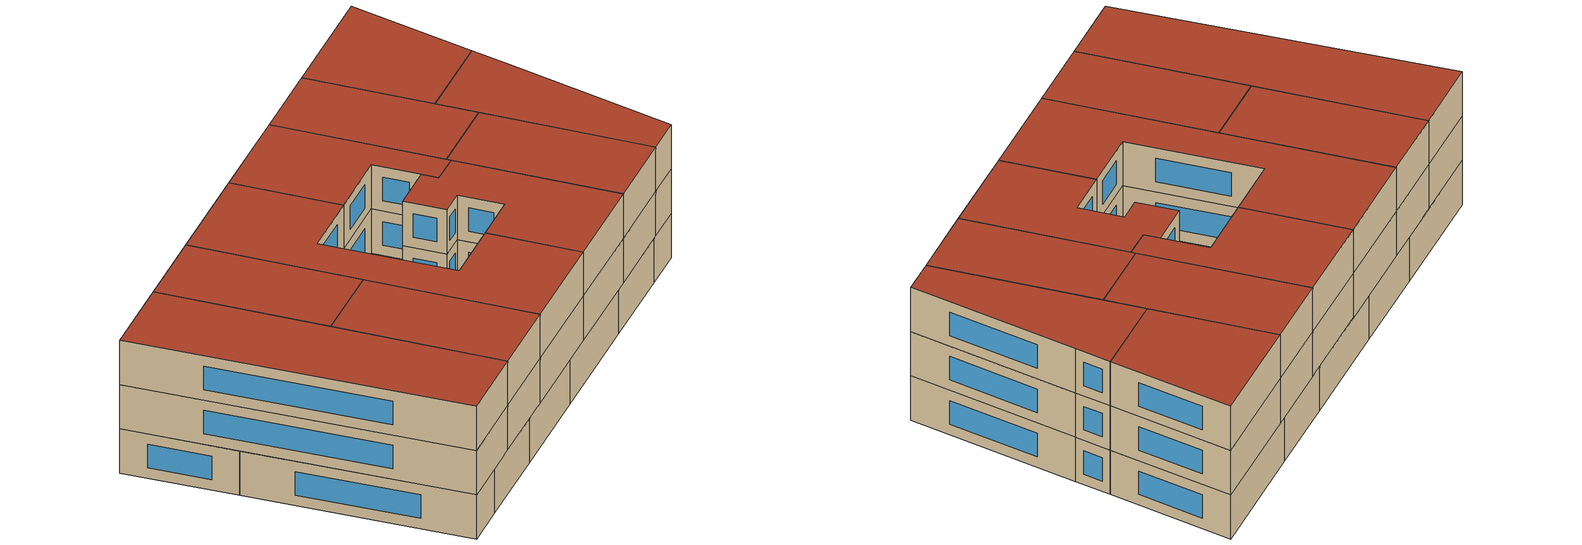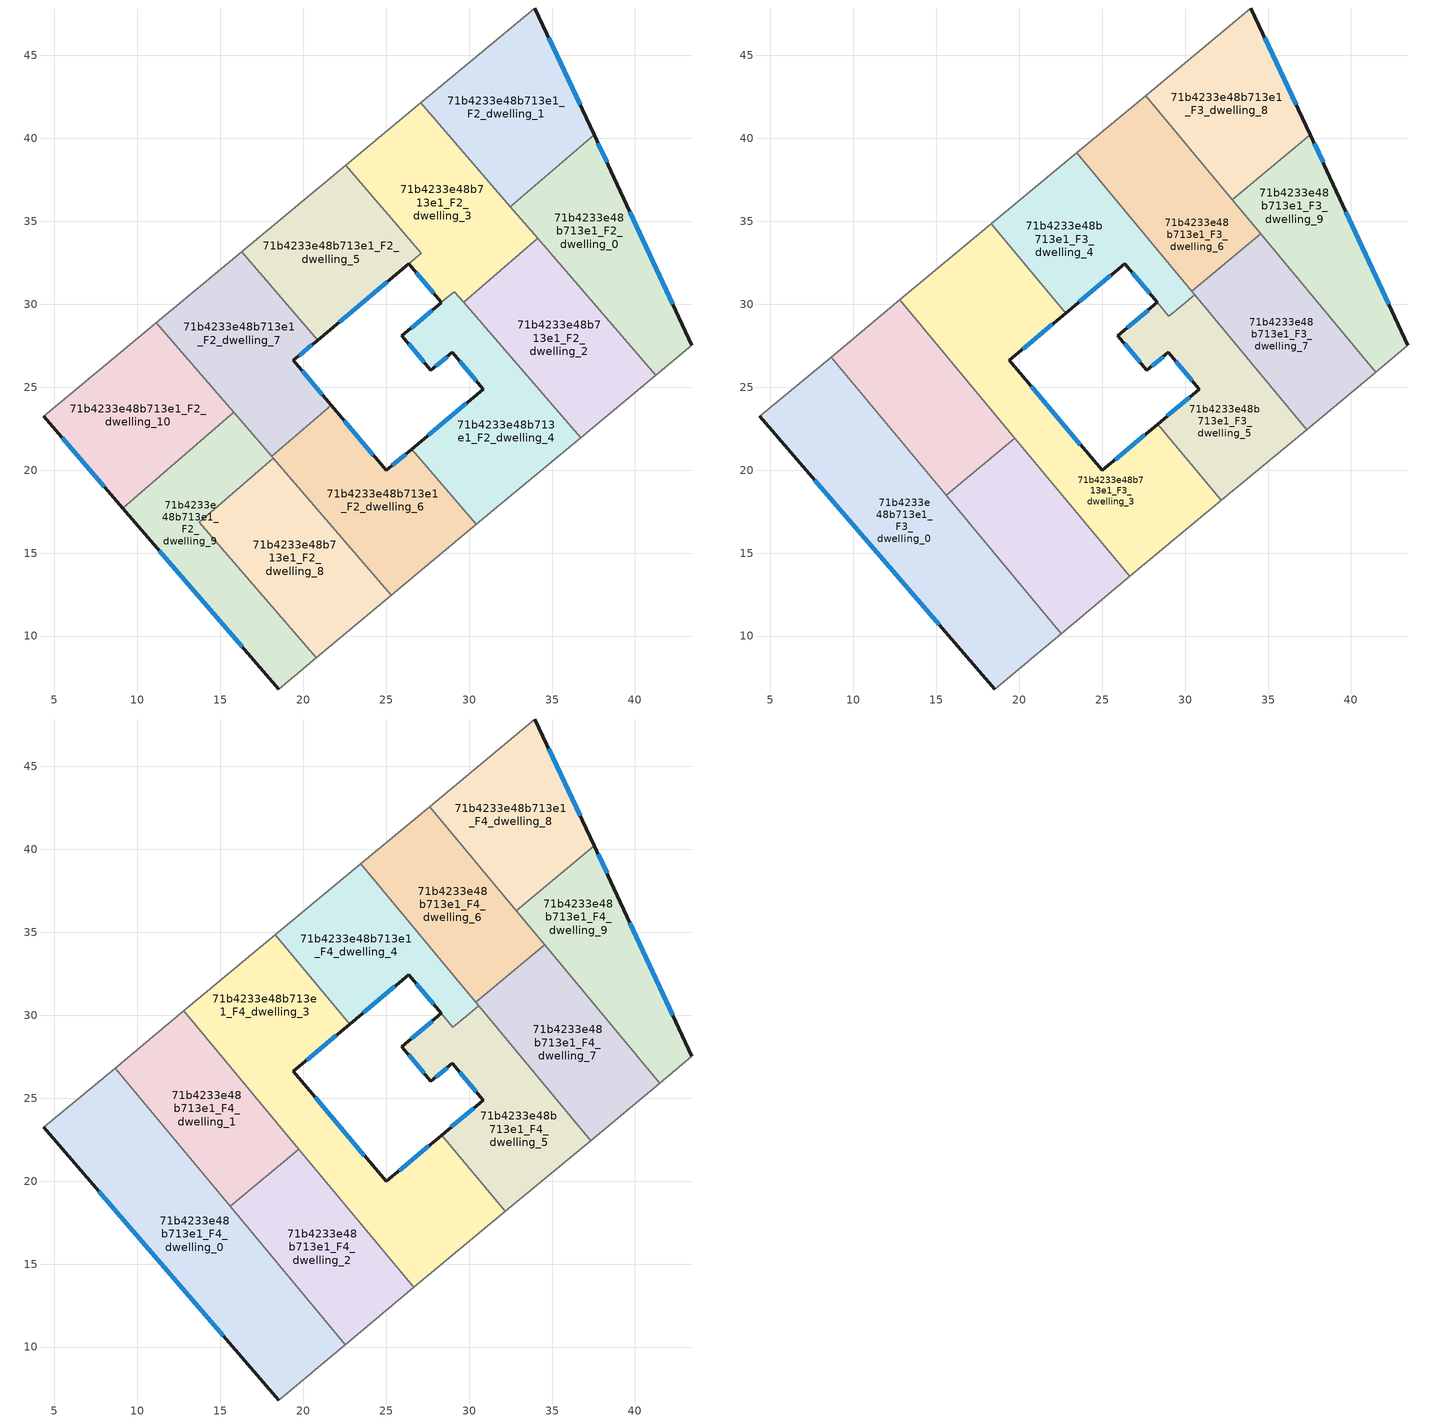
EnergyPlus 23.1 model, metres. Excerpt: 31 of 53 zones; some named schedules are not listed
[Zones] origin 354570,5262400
71b4233e48b713e1_F2_dwelling_0
 floor to 71b4233e48b713e1_F1_dwelling_0 (EU_floor_Construction): 38.55,38.04 43.43,27.53 41.25,25.71 32.49,35.88 37.53,40.23 z6
 wall outside (EU_wall_Construction): 43.43,27.53 38.55,38.04 37.53,40.23 z6:9
 wall adiabatic (EU_wall_Construction): 41.25,25.71 43.43,27.53 z6:9
 wall to 71b4233e48b713e1_F2_dwelling_1 (EU_wall_Construction): 37.53,40.23 32.49,35.88 z6:9
 wall to 71b4233e48b713e1_F2_dwelling_2 (EU_wall_Construction): 34.14,33.97 41.25,25.71 z6:9
 wall to 71b4233e48b713e1_F2_dwelling_3 (EU_wall_Construction): 32.49,35.88 34.14,33.97 z6:9
 window (EU_Window_Construction): 38.31,38.55 37.77,39.71 / 42.29,30 39.7,35.57 z6.7:8.3
71b4233e48b713e1_F2_dwelling_1
 floor to 71b4233e48b713e1_F1_dwelling_1 (EU_floor_Construction): 33.96,47.86 37.53,40.23 32.49,35.88 27.09,42.15 z6
 wall outside (EU_wall_Construction): 37.53,40.23 33.96,47.86 z6:9
 wall adiabatic (EU_wall_Construction): 33.96,47.86 27.09,42.15 z6:9
 wall to 71b4233e48b713e1_F2_dwelling_3 (EU_wall_Construction): 27.09,42.15 32.49,35.88 z6:9
 window (EU_Window_Construction): 36.69,42.02 34.8,46.07 z6.7:8.3
71b4233e48b713e1_F2_dwelling_10
 floor to 71b4233e48b713e1_F1_dwelling_10 (EU_floor_Construction): 11.15,28.9 15.82,23.48 9.12,17.71 4.35,23.24 z6
 wall outside (EU_wall_Construction): 4.35,23.24 9.12,17.71 z6:9
 wall to 71b4233e48b713e1_F2_dwelling_9 (EU_wall_Construction): 9.12,17.71 15.82,23.48 z6:9
 wall adiabatic (EU_wall_Construction): 11.15,28.9 4.35,23.24 z6:9
 wall to 71b4233e48b713e1_F2_dwelling_7 (EU_wall_Construction): 15.82,23.48 11.15,28.9 z6:9
 window (EU_Window_Construction): 5.47,21.94 8,19.01 z6.7:8.3
71b4233e48b713e1_F2_dwelling_2
 floor to 71b4233e48b713e1_F1_dwelling_2 (EU_floor_Construction): 34.14,33.97 41.25,25.71 36.72,21.95 29.67,30.12 z6
 wall adiabatic (EU_wall_Construction): 36.72,21.95 41.25,25.71 z6:9
 wall to 71b4233e48b713e1_F2_dwelling_4 (EU_wall_Construction): 29.67,30.12 36.72,21.95 z6:9
 wall to 71b4233e48b713e1_F2_dwelling_3 (EU_wall_Construction): 34.14,33.97 29.67,30.12 z6:9
71b4233e48b713e1_F2_dwelling_3
 floor to 71b4233e48b713e1_F1_dwelling_3 (EU_floor_Construction): 27.09,42.15 34.14,33.97 29.67,30.12 29.11,30.77 28.33,30.11 26.36,32.45 27.12,33.09 22.56,38.38 z6
 wall outside (EU_wall_Construction): 26.36,32.45 28.33,30.11 z6:9
 wall to 71b4233e48b713e1_F2_dwelling_5 (EU_wall_Construction): 22.56,38.38 27.12,33.09 26.36,32.45 z6:9
 wall adiabatic (EU_wall_Construction): 27.09,42.15 22.56,38.38 z6:9
 wall to 71b4233e48b713e1_F2_dwelling_4 (EU_wall_Construction): 28.33,30.11 29.11,30.77 / 29.12,30.77 29.67,30.12 z6:9
 window (EU_Window_Construction): 26.82,31.9 27.86,30.66 z6.7:8.3
71b4233e48b713e1_F2_dwelling_4
 floor to 71b4233e48b713e1_F1_dwelling_4 (EU_floor_Construction): 29.12,30.77 36.72,21.95 30.44,16.73 26.54,21.26 30.86,24.88 28.99,27.1 27.7,26.02 25.94,28.1 z6
 wall outside (EU_wall_Construction): 28.33,30.11 25.94,28.1 27.7,26.02 28.99,27.1 30.86,24.88 26.54,21.26 z6:9
 wall adiabatic (EU_wall_Construction): 30.44,16.73 36.72,21.95 z6:9
 wall to 71b4233e48b713e1_F2_dwelling_6 (EU_wall_Construction): 26.54,21.26 30.44,16.73 z6:9
 window (EU_Window_Construction): 29.43,26.58 30.42,25.41 / 28,26.27 28.69,26.85 / 26.35,27.61 27.28,26.51 / 29.84,24.03 27.55,22.11 / 27.77,29.63 26.5,28.57 z6.7:8.3
71b4233e48b713e1_F2_dwelling_5
 floor to 71b4233e48b713e1_F1_dwelling_5 (EU_floor_Construction): 22.56,38.38 27.12,33.09 20.87,27.84 16.28,33.16 z6
 wall outside (EU_wall_Construction): 20.87,27.84 26.36,32.45 z6:9
 wall to 71b4233e48b713e1_F2_dwelling_7 (EU_wall_Construction): 16.28,33.16 20.87,27.84 z6:9
 wall adiabatic (EU_wall_Construction): 22.56,38.38 16.28,33.16 z6:9
 window (EU_Window_Construction): 22.16,28.92 25.07,31.37 z6.7:8.3
71b4233e48b713e1_F2_dwelling_6
 floor to 71b4233e48b713e1_F1_dwelling_6 (EU_floor_Construction): 26.54,21.26 30.44,16.73 25.31,12.46 18.11,20.83 21.69,23.91 25.01,19.98 z6
 wall outside (EU_wall_Construction): 26.54,21.26 25.01,19.98 21.69,23.91 z6:9
 wall adiabatic (EU_wall_Construction): 25.31,12.46 30.44,16.73 z6:9
 wall to 71b4233e48b713e1_F2_dwelling_7 (EU_wall_Construction): 21.69,23.91 18.11,20.83 z6:9
 wall to 71b4233e48b713e1_F2_dwelling_8 (EU_wall_Construction): 18.2,20.72 25.31,12.46 z6:9
 wall to 71b4233e48b713e1_F2_dwelling_9 (EU_wall_Construction): 18.11,20.83 18.2,20.72 z6:9
 window (EU_Window_Construction): 24.23,20.9 22.47,22.99 / 26.18,20.96 25.37,20.28 z6.7:8.3
71b4233e48b713e1_F2_dwelling_7
 floor to 71b4233e48b713e1_F1_dwelling_7 (EU_floor_Construction): 20.87,27.84 19.41,26.62 21.69,23.91 18.11,20.83 11.15,28.9 16.28,33.16 z6
 wall outside (EU_wall_Construction): 21.69,23.91 19.41,26.62 20.87,27.84 z6:9
 wall adiabatic (EU_wall_Construction): 16.28,33.16 11.15,28.9 z6:9
 wall to 71b4233e48b713e1_F2_dwelling_9 (EU_wall_Construction): 15.82,23.48 18.11,20.82 z6:9
 window (EU_Window_Construction): 19.75,26.9 20.53,27.55 / 21.15,24.55 19.94,25.98 z6.7:8.3
71b4233e48b713e1_F2_dwelling_8
 floor to 71b4233e48b713e1_F1_dwelling_8 (EU_floor_Construction): 18.2,20.72 25.31,12.46 20.78,8.69 13.73,16.87 z6
 wall to 71b4233e48b713e1_F2_dwelling_9 (EU_wall_Construction): 18.2,20.72 13.73,16.87 20.78,8.69 z6:9
 wall adiabatic (EU_wall_Construction): 20.78,8.69 25.31,12.46 z6:9
71b4233e48b713e1_F2_dwelling_9
 floor to 71b4233e48b713e1_F1_dwelling_9 (EU_floor_Construction): 18.2,20.72 13.73,16.87 20.78,8.69 18.52,6.81 9.12,17.71 15.82,23.48 z6
 wall outside (EU_wall_Construction): 9.12,17.71 18.52,6.81 z6:9
 wall adiabatic (EU_wall_Construction): 18.52,6.81 20.78,8.69 z6:9
 window (EU_Window_Construction): 11.33,15.15 16.32,9.37 z6.7:8.3
71b4233e48b713e1_F3_dwelling_0
 floor to 71b4233e48b713e1_F2_dwelling_9 (EU_floor_Construction): 15.6,18.47 13.73,16.87 20.78,8.69 18.52,6.81 9.12,17.71 13.26,21.28 z9
 floor to 71b4233e48b713e1_F2_dwelling_8 (EU_floor_Construction): 15.59,18.47 22.53,10.14 20.78,8.69 13.73,16.87 z9
 floor to 71b4233e48b713e1_F2_dwelling_10 (EU_floor_Construction): 8.66,26.82 13.26,21.28 9.12,17.71 4.35,23.24 z9
 wall outside (EU_wall_Construction): 4.35,23.24 18.52,6.81 z9:12
 wall adiabatic (EU_wall_Construction): 18.52,6.81 22.53,10.14 / 8.66,26.82 4.35,23.24 z9:12
 wall to 71b4233e48b713e1_F3_dwelling_2 (EU_wall_Construction): 22.53,10.14 15.59,18.48 z9:12
 wall to 71b4233e48b713e1_F3_dwelling_1 (EU_wall_Construction): 15.59,18.48 8.66,26.82 z9:12
 window (EU_Window_Construction): 7.68,19.38 15.19,10.67 z9.7:11.3
71b4233e48b713e1_F3_dwelling_1
 floor to 71b4233e48b713e1_F2_dwelling_10 (EU_floor_Construction): 11.15,28.9 15.82,23.48 13.26,21.28 8.66,26.82 z9
 floor to 71b4233e48b713e1_F2_dwelling_7 (EU_floor_Construction): 12.81,30.27 19.6,22.11 18.11,20.83 11.15,28.9 z9
 floor to 71b4233e48b713e1_F2_dwelling_9 (EU_floor_Construction): 15.82,23.48 18.2,20.72 15.97,18.8 15.59,18.48 13.26,21.28 z9
 floor to 71b4233e48b713e1_F2_dwelling_6 (EU_floor_Construction): 19.6,22.11 19.74,21.93 18.23,20.68 18.11,20.83 z9
 floor to 71b4233e48b713e1_F2_dwelling_8 (EU_floor_Construction): 18.2,20.72 18.23,20.68 15.97,18.8 z9
 wall to 71b4233e48b713e1_F3_dwelling_2 (EU_wall_Construction): 15.59,18.48 19.74,21.93 z9:12
 wall adiabatic (EU_wall_Construction): 12.81,30.27 8.66,26.82 z9:12
 wall to 71b4233e48b713e1_F3_dwelling_3 (EU_wall_Construction): 19.74,21.93 12.81,30.27 z9:12
71b4233e48b713e1_F3_dwelling_2
 floor to 71b4233e48b713e1_F2_dwelling_8 (EU_floor_Construction): 18.23,20.68 25.31,12.46 22.53,10.14 15.59,18.47 15.97,18.8 z9
 floor to 71b4233e48b713e1_F2_dwelling_6 (EU_floor_Construction): 19.74,21.93 26.68,13.59 25.31,12.46 18.23,20.68 z9
 wall adiabatic (EU_wall_Construction): 22.53,10.14 26.68,13.59 z9:12
 wall to 71b4233e48b713e1_F3_dwelling_3 (EU_wall_Construction): 26.68,13.59 19.74,21.93 z9:12
71b4233e48b713e1_F3_dwelling_3
 floor to 71b4233e48b713e1_F2_dwelling_6 (EU_floor_Construction): 26.54,21.26 30.44,16.73 26.68,13.59 19.6,22.11 21.69,23.91 25.01,19.98 z9
 floor to 71b4233e48b713e1_F2_dwelling_4 (EU_floor_Construction): 28.35,22.78 32.18,18.17 30.44,16.73 26.54,21.26 z9
 floor to 71b4233e48b713e1_F2_dwelling_5 (EU_floor_Construction): 18.31,34.85 22.8,29.46 20.87,27.84 16.28,33.16 z9
 floor to 71b4233e48b713e1_F2_dwelling_7 (EU_floor_Construction): 20.87,27.84 19.41,26.62 21.69,23.91 19.6,22.11 12.81,30.27 16.28,33.16 z9
 wall outside (EU_wall_Construction): 28.35,22.78 25.01,19.98 19.41,26.62 22.8,29.46 z9:12
 wall to 71b4233e48b713e1_F3_dwelling_5 (EU_wall_Construction): 32.18,18.17 28.35,22.78 z9:12
 wall adiabatic (EU_wall_Construction): 26.68,13.59 32.18,18.17 / 18.31,34.85 12.81,30.27 z9:12
 wall to 71b4233e48b713e1_F3_dwelling_4 (EU_wall_Construction): 22.8,29.46 18.31,34.85 z9:12
 window (EU_Window_Construction): 20.2,27.28 22,28.79 / 23.69,21.54 20.72,25.06 / 27.56,22.13 25.79,20.64 z9.7:11.3
71b4233e48b713e1_F3_dwelling_4
 floor to 71b4233e48b713e1_F2_dwelling_5 (EU_floor_Construction): 22.56,38.38 27.12,33.09 22.8,29.46 18.31,34.85 z9
 floor to 71b4233e48b713e1_F2_dwelling_3 (EU_floor_Construction): 27.12,33.09 22.56,38.38 23.46,39.13 30.41,30.76 29.67,30.12 29.11,30.77 28.33,30.11 26.36,32.45 z9
 floor to 71b4233e48b713e1_F2_dwelling_4 (EU_floor_Construction): 29.12,30.77 29.82,29.94 29.01,29.29 28.33,30.11 z9
 floor to 71b4233e48b713e1_F2_dwelling_2 (EU_floor_Construction): 30.41,30.76 30.58,30.57 29.82,29.95 29.67,30.12 z9
 wall outside (EU_wall_Construction): 22.8,29.46 26.36,32.45 28.33,30.11 z9:12
 wall adiabatic (EU_wall_Construction): 23.46,39.13 18.31,34.85 z9:12
 wall to 71b4233e48b713e1_F3_dwelling_5 (EU_wall_Construction): 28.33,30.11 29.01,29.29 29.82,29.94 / 29.83,29.95 30.58,30.57 z9:12
 wall to 71b4233e48b713e1_F3_dwelling_6 (EU_wall_Construction): 30.39,30.79 23.46,39.13 z9:12
 wall to 71b4233e48b713e1_F3_dwelling_7 (EU_wall_Construction): 30.58,30.57 30.39,30.79 z9:12
 window (EU_Window_Construction): 23.63,30.16 25.52,31.75 / 26.82,31.9 27.86,30.66 z9.7:11.3
71b4233e48b713e1_F3_dwelling_5
 floor to 71b4233e48b713e1_F2_dwelling_4 (EU_floor_Construction): 29.82,29.94 36.72,21.95 32.18,18.17 28.35,22.78 30.86,24.88 28.99,27.1 27.7,26.02 25.94,28.1 28.33,30.11 29.01,29.29 z9
 floor to 71b4233e48b713e1_F2_dwelling_2 (EU_floor_Construction): 30.58,30.57 37.33,22.45 36.72,21.95 29.82,29.95 z9
 wall outside (EU_wall_Construction): 28.33,30.11 25.94,28.1 27.7,26.02 28.99,27.1 30.86,24.88 28.35,22.78 z9:12
 wall adiabatic (EU_wall_Construction): 32.18,18.17 37.33,22.45 z9:12
 wall to 71b4233e48b713e1_F3_dwelling_7 (EU_wall_Construction): 37.33,22.45 30.58,30.57 z9:12
 window (EU_Window_Construction): 26.35,27.61 27.28,26.51 / 27.77,29.64 26.5,28.57 / 30.27,24.39 28.94,23.28 / 29.43,26.58 30.42,25.41 / 28,26.27 28.69,26.85 z9.7:11.3
71b4233e48b713e1_F3_dwelling_6
 floor to 71b4233e48b713e1_F2_dwelling_3 (EU_floor_Construction): 27.09,42.15 34.14,33.97 31.9,32.05 30.39,30.79 23.46,39.13 z9
 floor to 71b4233e48b713e1_F2_dwelling_2 (EU_floor_Construction): 34.14,33.97 34.17,33.93 31.9,32.05 z9
 floor to 71b4233e48b713e1_F2_dwelling_0 (EU_floor_Construction): 32.89,36.23 34.55,34.25 34.17,33.93 32.49,35.88 z9
 floor to 71b4233e48b713e1_F2_dwelling_1 (EU_floor_Construction): 27.61,42.58 32.89,36.23 32.49,35.88 27.09,42.15 z9
 wall to 71b4233e48b713e1_F3_dwelling_7 (EU_wall_Construction): 30.39,30.79 34.55,34.25 z9:12
 wall adiabatic (EU_wall_Construction): 27.61,42.58 23.46,39.13 z9:12
 wall to 71b4233e48b713e1_F3_dwelling_8 (EU_wall_Construction): 32.83,36.31 27.61,42.58 z9:12
 wall to 71b4233e48b713e1_F3_dwelling_9 (EU_wall_Construction): 34.55,34.25 32.83,36.31 z9:12
71b4233e48b713e1_F3_dwelling_7
 floor to 71b4233e48b713e1_F2_dwelling_2 (EU_floor_Construction): 34.17,33.93 41.25,25.71 37.33,22.45 30.41,30.76 31.9,32.05 z9
 floor to 71b4233e48b713e1_F2_dwelling_0 (EU_floor_Construction): 34.55,34.25 41.48,25.91 41.25,25.71 34.17,33.93 z9
 floor to 71b4233e48b713e1_F2_dwelling_3 (EU_floor_Construction): 31.9,32.05 30.41,30.76 30.39,30.79 z9
 wall adiabatic (EU_wall_Construction): 37.33,22.45 41.48,25.91 z9:12
 wall to 71b4233e48b713e1_F3_dwelling_9 (EU_wall_Construction): 41.48,25.91 34.55,34.25 z9:12
71b4233e48b713e1_F3_dwelling_8
 floor to 71b4233e48b713e1_F2_dwelling_1 (EU_floor_Construction): 33.96,47.86 37.53,40.23 37.34,40.06 32.83,36.31 27.61,42.58 z9
 wall outside (EU_wall_Construction): 37.53,40.22 33.96,47.86 z9:12
 wall to 71b4233e48b713e1_F3_dwelling_9 (EU_wall_Construction): 32.83,36.31 37.53,40.22 z9:12
 wall adiabatic (EU_wall_Construction): 33.96,47.86 27.61,42.58 z9:12
 window (EU_Window_Construction): 36.69,42.02 34.8,46.07 z9.7:11.3
71b4233e48b713e1_F3_dwelling_9
 floor to 71b4233e48b713e1_F2_dwelling_0 (EU_floor_Construction): 38.55,38.04 43.43,27.53 41.48,25.91 32.89,36.23 37.34,40.06 37.53,40.22 z9
 floor to 71b4233e48b713e1_F2_dwelling_1 (EU_floor_Construction): 37.34,40.06 32.89,36.23 32.83,36.31 z9
 wall outside (EU_wall_Construction): 43.43,27.53 38.55,38.04 37.53,40.22 z9:12
 wall adiabatic (EU_wall_Construction): 41.48,25.91 43.43,27.53 z9:12
 window (EU_Window_Construction): 38.31,38.55 37.77,39.71 / 42.29,30 39.7,35.57 z9.7:11.3
71b4233e48b713e1_F4_dwelling_0
 floor to 71b4233e48b713e1_F3_dwelling_0 (EU_floor_Construction): 8.66,26.82 22.53,10.14 18.52,6.81 4.35,23.24 z12
 wall outside (EU_wall_Construction): 4.35,23.24 18.52,6.81 z12:15
 wall adiabatic (EU_wall_Construction): 18.52,6.81 22.53,10.14 / 8.66,26.82 4.35,23.24 z12:15
 wall to 71b4233e48b713e1_F4_dwelling_2 (EU_wall_Construction): 22.53,10.14 15.59,18.48 z12:15
 wall to 71b4233e48b713e1_F4_dwelling_1 (EU_wall_Construction): 15.59,18.48 8.66,26.82 z12:15
 window (EU_Window_Construction): 7.68,19.38 15.19,10.67 z12.7:14.3
 roof outside (EU_roof_Construction): 22.53,10.14 8.66,26.82 4.35,23.24 18.52,6.81 z15
71b4233e48b713e1_F4_dwelling_1
 floor to 71b4233e48b713e1_F3_dwelling_1 (EU_floor_Construction): 12.81,30.27 19.74,21.93 15.59,18.48 8.66,26.82 z12
 wall to 71b4233e48b713e1_F4_dwelling_2 (EU_wall_Construction): 15.59,18.48 19.74,21.93 z12:15
 wall adiabatic (EU_wall_Construction): 12.81,30.27 8.66,26.82 z12:15
 wall to 71b4233e48b713e1_F4_dwelling_3 (EU_wall_Construction): 19.74,21.93 12.81,30.27 z12:15
 roof outside (EU_roof_Construction): 19.74,21.93 12.81,30.27 8.66,26.82 15.59,18.48 z15
71b4233e48b713e1_F4_dwelling_2
 floor to 71b4233e48b713e1_F3_dwelling_2 (EU_floor_Construction): 19.74,21.93 26.68,13.59 22.53,10.14 15.59,18.48 z12
 wall adiabatic (EU_wall_Construction): 22.53,10.14 26.68,13.59 z12:15
 wall to 71b4233e48b713e1_F4_dwelling_3 (EU_wall_Construction): 26.68,13.59 19.74,21.93 z12:15
 roof outside (EU_roof_Construction): 26.68,13.59 19.74,21.93 15.59,18.48 22.53,10.14 z15
71b4233e48b713e1_F4_dwelling_3
 floor to 71b4233e48b713e1_F3_dwelling_3 (EU_floor_Construction): 22.8,29.46 19.41,26.62 25.01,19.98 28.35,22.78 32.18,18.17 26.68,13.59 12.81,30.27 18.31,34.85 z12
 wall outside (EU_wall_Construction): 28.35,22.78 25.01,19.98 19.41,26.62 22.8,29.46 z12:15
 wall to 71b4233e48b713e1_F4_dwelling_5 (EU_wall_Construction): 32.18,18.17 28.35,22.78 z12:15
 wall adiabatic (EU_wall_Construction): 26.68,13.59 32.18,18.17 / 18.31,34.85 12.81,30.27 z12:15
 wall to 71b4233e48b713e1_F4_dwelling_4 (EU_wall_Construction): 22.8,29.46 18.31,34.85 z12:15
 window (EU_Window_Construction): 20.2,27.28 22,28.79 / 23.69,21.54 20.72,25.06 / 27.56,22.13 25.79,20.64 z12.7:14.3
 roof outside (EU_roof_Construction): 32.18,18.17 28.35,22.78 25.01,19.98 19.41,26.62 22.8,29.46 18.31,34.85 12.81,30.27 26.68,13.59 z15
71b4233e48b713e1_F4_dwelling_4
 floor to 71b4233e48b713e1_F3_dwelling_4 (EU_floor_Construction): 23.46,39.13 30.58,30.57 29.82,29.94 29.01,29.29 26.36,32.45 22.8,29.46 18.31,34.85 z12
 wall outside (EU_wall_Construction): 22.8,29.46 26.36,32.45 28.33,30.11 z12:15
 wall adiabatic (EU_wall_Construction): 23.46,39.13 18.31,34.85 z12:15
 wall to 71b4233e48b713e1_F4_dwelling_5 (EU_wall_Construction): 28.33,30.11 29.01,29.29 29.82,29.94 / 29.83,29.95 30.58,30.57 z12:15
 wall to 71b4233e48b713e1_F4_dwelling_6 (EU_wall_Construction): 30.39,30.79 23.46,39.13 z12:15
 wall to 71b4233e48b713e1_F4_dwelling_7 (EU_wall_Construction): 30.58,30.57 30.39,30.79 z12:15
 window (EU_Window_Construction): 23.63,30.16 25.52,31.75 / 26.82,31.9 27.86,30.66 z12.7:14.3
 roof outside (EU_roof_Construction): 29.82,29.94 30.58,30.57 23.46,39.13 18.31,34.85 22.8,29.46 26.36,32.45 29.01,29.29 z15
71b4233e48b713e1_F4_dwelling_5
 floor to 71b4233e48b713e1_F3_dwelling_5 (EU_floor_Construction): 30.58,30.57 37.33,22.45 32.18,18.17 28.35,22.78 30.86,24.88 28.99,27.1 27.7,26.02 25.94,28.1 28.33,30.11 29.01,29.29 29.82,29.94 z12
 wall outside (EU_wall_Construction): 28.33,30.11 25.94,28.1 27.7,26.02 28.99,27.1 30.86,24.88 28.35,22.78 z12:15
 wall adiabatic (EU_wall_Construction): 32.18,18.17 37.33,22.45 z12:15
 wall to 71b4233e48b713e1_F4_dwelling_7 (EU_wall_Construction): 37.33,22.45 30.58,30.57 z12:15
 window (EU_Window_Construction): 26.35,27.61 27.28,26.51 / 27.77,29.64 26.5,28.57 / 30.27,24.39 28.94,23.28 / 29.43,26.58 30.42,25.41 / 28,26.27 28.69,26.85 z12.7:14.3
 roof outside (EU_roof_Construction): 37.33,22.45 30.58,30.57 29.82,29.94 29.01,29.29 28.33,30.11 25.94,28.1 27.7,26.02 28.99,27.1 30.86,24.88 28.35,22.78 32.18,18.17 z15
71b4233e48b713e1_F4_dwelling_6
 floor to 71b4233e48b713e1_F3_dwelling_6 (EU_floor_Construction): 27.61,42.58 34.55,34.25 30.39,30.79 23.46,39.13 z12
 wall to 71b4233e48b713e1_F4_dwelling_7 (EU_wall_Construction): 30.39,30.79 34.55,34.25 z12:15
 wall adiabatic (EU_wall_Construction): 27.61,42.58 23.46,39.13 z12:15
 wall to 71b4233e48b713e1_F4_dwelling_8 (EU_wall_Construction): 32.83,36.31 27.61,42.58 z12:15
 wall to 71b4233e48b713e1_F4_dwelling_9 (EU_wall_Construction): 34.55,34.25 32.83,36.31 z12:15
 roof outside (EU_roof_Construction): 34.55,34.25 27.61,42.58 23.46,39.13 30.39,30.79 z15
71b4233e48b713e1_F4_dwelling_7
 floor to 71b4233e48b713e1_F3_dwelling_7 (EU_floor_Construction): 34.55,34.25 41.48,25.91 37.33,22.45 30.39,30.79 z12
 wall adiabatic (EU_wall_Construction): 37.33,22.45 41.48,25.91 z12:15
 wall to 71b4233e48b713e1_F4_dwelling_9 (EU_wall_Construction): 41.48,25.91 34.55,34.25 z12:15
 roof outside (EU_roof_Construction): 41.48,25.91 34.55,34.25 30.39,30.79 37.33,22.45 z15
71b4233e48b713e1_F4_dwelling_8
 floor to 71b4233e48b713e1_F3_dwelling_8 (EU_floor_Construction): 33.96,47.86 37.53,40.22 32.83,36.31 27.61,42.58 z12
 wall outside (EU_wall_Construction): 37.53,40.22 33.96,47.86 z12:15
 wall to 71b4233e48b713e1_F4_dwelling_9 (EU_wall_Construction): 32.83,36.31 37.53,40.22 z12:15
 wall adiabatic (EU_wall_Construction): 33.96,47.86 27.61,42.58 z12:15
 window (EU_Window_Construction): 36.69,42.02 34.8,46.07 z12.7:14.3
 roof outside (EU_roof_Construction): 37.53,40.22 33.96,47.86 27.61,42.58 32.83,36.31 z15
71b4233e48b713e1_F4_dwelling_9
 floor to 71b4233e48b713e1_F3_dwelling_9 (EU_floor_Construction): 38.55,38.04 43.43,27.53 41.48,25.91 32.83,36.31 37.53,40.22 z12
 wall outside (EU_wall_Construction): 43.43,27.53 38.55,38.04 37.53,40.22 z12:15
 wall adiabatic (EU_wall_Construction): 41.48,25.91 43.43,27.53 z12:15
 window (EU_Window_Construction): 38.31,38.55 37.77,39.71 / 42.29,30 39.7,35.57 z12.7:14.3
 roof outside (EU_roof_Construction): 43.43,27.53 38.55,38.04 37.53,40.22 32.83,36.31 41.48,25.91 z15
[Building]
EU S2 Campaign: North Axis=0; Terrain=City; Solar Distribution=FullExterior
[Site:Location]
Budapest.Ferenc.Liszt.Intl.AP: Latitude=47.437; Longitude=19.256; Time Zone=1; Elevation=185
[SizingPeriod:WeatherFileDays]
AnnualSizingPeriod: Begin Month=1; Begin Day of Month=1; End Month=12; End Day of Month=31; Day of Week for Start Day=Monday; Use Weather File Daylight Saving Period=No; Use Weather File Rain and Snow Indicators=No
[MATERIAL]
EU_InternalMass_Material: Roughness=MediumRough; Thickness=0.1; Conductivity=1; Density=1800; Specific Heat=900; Thermal Absorptance=0.9; Solar Absorptance=0.7; Visible Absorptance=0.7
[MATERIAL:NOMASS] Roughness=MediumRough; Thermal Absorptance=0.9; Solar Absorptance=0.7; Visible Absorptance=0.7
Name | Thermal Resistance
EU_wall_NoMass | 0.832559
EU_roof_NoMass | 1.39638
EU_floor_NoMass | 0.872794
[WINDOWMATERIAL:SIMPLEGLAZINGSYSTEM]
EU_Window_SimpleGlazing: UFactor=2.79869; Solar Heat Gain Coefficient=0.75; Visible Transmittance=0.75
[CONSTRUCTION]
EU_wall_Construction: EU_wall_NoMass
EU_roof_Construction: EU_roof_NoMass
EU_floor_Construction: EU_floor_NoMass
EU_Window_Construction: EU_Window_SimpleGlazing
EU_InternalMass_Construction: EU_InternalMass_Material
[ZONE] Type=1; Multiplier=1; Ceiling Height=autocalculate; Floor Area=autocalculate; Part of Total Floor Area=Yes
Name | Volume
71b4233e48b713e1_F2_dwelling_0 | 191.782
71b4233e48b713e1_F3_dwelling_0; 71b4233e48b713e1_F4_dwelling_0 | 351.599
71b4233e48b713e1_F2_dwelling_1 | 191.752
71b4233e48b713e1_F3_dwelling_1; 71b4233e48b713e1_F4_dwelling_1 | 175.768
71b4233e48b713e1_F2_dwelling_10; 71b4233e48b713e1_F2_dwelling_8 | 191.768
71b4233e48b713e1_F2_dwelling_2 | 191.77
71b4233e48b713e1_F3_dwelling_2; 71b4233e48b713e1_F4_dwelling_2 | 175.764
71b4233e48b713e1_F2_dwelling_3 | 201.051
71b4233e48b713e1_F3_dwelling_3; 71b4233e48b713e1_F4_dwelling_3 | 351.578
71b4233e48b713e1_F2_dwelling_4 | 202.707
71b4233e48b713e1_F3_dwelling_4; 71b4233e48b713e1_F4_dwelling_4 | 165.695
71b4233e48b713e1_F2_dwelling_5 | 171.482
71b4233e48b713e1_F3_dwelling_5; 71b4233e48b713e1_F4_dwelling_5 | 185.865
71b4233e48b713e1_F2_dwelling_6 | 191.751
71b4233e48b713e1_F3_dwelling_6; 71b4233e48b713e1_F4_dwelling_6 | 175.79
71b4233e48b713e1_F2_dwelling_7 | 191.755
71b4233e48b713e1_F3_dwelling_7; 71b4233e48b713e1_F4_dwelling_7 | 175.781
71b4233e48b713e1_F3_dwelling_8; 71b4233e48b713e1_F4_dwelling_8 | 175.788
71b4233e48b713e1_F2_dwelling_9 | 191.771
71b4233e48b713e1_F3_dwelling_9; 71b4233e48b713e1_F4_dwelling_9 | 175.807
[INTERNALMASS] Construction=EU_InternalMass_Construction
Name | Zone or ZoneList | Surface Area
71b4233e48b713e1_F2_dwelling_0_EU_InternalMass | 71b4233e48b713e1_F2_dwelling_0 | 63.9258
71b4233e48b713e1_F2_dwelling_1_EU_InternalMass | 71b4233e48b713e1_F2_dwelling_1 | 63.917
71b4233e48b713e1_F2_dwelling_2_EU_InternalMass | 71b4233e48b713e1_F2_dwelling_2 | 63.9234
71b4233e48b713e1_F2_dwelling_3_EU_InternalMass | 71b4233e48b713e1_F2_dwelling_3 | 67.0178
71b4233e48b713e1_F2_dwelling_4_EU_InternalMass | 71b4233e48b713e1_F2_dwelling_4 | 67.5837
71b4233e48b713e1_F2_dwelling_5_EU_InternalMass | 71b4233e48b713e1_F2_dwelling_5 | 57.1605
71b4233e48b713e1_F2_dwelling_6_EU_InternalMass | 71b4233e48b713e1_F2_dwelling_6 | 63.9166
71b4233e48b713e1_F2_dwelling_7_EU_InternalMass | 71b4233e48b713e1_F2_dwelling_7 | 63.9181
71b4233e48b713e1_F2_dwelling_8_EU_InternalMass | 71b4233e48b713e1_F2_dwelling_8 | 63.9208
71b4233e48b713e1_F2_dwelling_9_EU_InternalMass | 71b4233e48b713e1_F2_dwelling_9 | 63.9237
71b4233e48b713e1_F2_dwelling_10_EU_InternalMass | 71b4233e48b713e1_F2_dwelling_10 | 63.9245
71b4233e48b713e1_F3_dwelling_0_EU_InternalMass | 71b4233e48b713e1_F3_dwelling_0 | 117.2
71b4233e48b713e1_F3_dwelling_1_EU_InternalMass | 71b4233e48b713e1_F3_dwelling_1 | 58.5892
71b4233e48b713e1_F3_dwelling_2_EU_InternalMass | 71b4233e48b713e1_F3_dwelling_2 | 58.5881
71b4233e48b713e1_F3_dwelling_3_EU_InternalMass | 71b4233e48b713e1_F3_dwelling_3 | 117.193
71b4233e48b713e1_F3_dwelling_4_EU_InternalMass | 71b4233e48b713e1_F3_dwelling_4 | 55.2309
71b4233e48b713e1_F3_dwelling_5_EU_InternalMass | 71b4233e48b713e1_F3_dwelling_5 | 61.9547
71b4233e48b713e1_F3_dwelling_6_EU_InternalMass | 71b4233e48b713e1_F3_dwelling_6 | 58.5965
71b4233e48b713e1_F3_dwelling_7_EU_InternalMass | 71b4233e48b713e1_F3_dwelling_7 | 58.5937
71b4233e48b713e1_F3_dwelling_8_EU_InternalMass | 71b4233e48b713e1_F3_dwelling_8 | 58.5959
71b4233e48b713e1_F3_dwelling_9_EU_InternalMass | 71b4233e48b713e1_F3_dwelling_9 | 58.6024
71b4233e48b713e1_F4_dwelling_0_EU_InternalMass | 71b4233e48b713e1_F4_dwelling_0 | 117.2
71b4233e48b713e1_F4_dwelling_1_EU_InternalMass | 71b4233e48b713e1_F4_dwelling_1 | 58.5892
71b4233e48b713e1_F4_dwelling_2_EU_InternalMass | 71b4233e48b713e1_F4_dwelling_2 | 58.5881
71b4233e48b713e1_F4_dwelling_3_EU_InternalMass | 71b4233e48b713e1_F4_dwelling_3 | 117.193
71b4233e48b713e1_F4_dwelling_4_EU_InternalMass | 71b4233e48b713e1_F4_dwelling_4 | 55.2309
71b4233e48b713e1_F4_dwelling_5_EU_InternalMass | 71b4233e48b713e1_F4_dwelling_5 | 61.9547
71b4233e48b713e1_F4_dwelling_6_EU_InternalMass | 71b4233e48b713e1_F4_dwelling_6 | 58.5965
71b4233e48b713e1_F4_dwelling_7_EU_InternalMass | 71b4233e48b713e1_F4_dwelling_7 | 58.5937
71b4233e48b713e1_F4_dwelling_8_EU_InternalMass | 71b4233e48b713e1_F4_dwelling_8 | 58.5959
71b4233e48b713e1_F4_dwelling_9_EU_InternalMass | 71b4233e48b713e1_F4_dwelling_9 | 58.6024
[OTHEREQUIPMENT] Fuel Type=Electricity; Design Level Calculation Method=Watts/Area; Power per Zone Floor Area=1; Fraction Latent=0; Fraction Radiant=0; Fraction Lost=0; Carbon Dioxide Generation Rate=0; EndUse Subcategory=EU_Step8_InternalGains
Name | Zone or ZoneList or Space or SpaceList | Schedule
EU_Step8_InternalGain_71b4233e48b713e1_F2_dwelling_0_f000 | 71b4233e48b713e1_F2_dwelling_0 | EU_Step8_GainSchedule_71b4233e48b713e1_F2_dwelling_0_f000
EU_Step8_InternalGain_71b4233e48b713e1_F2_dwelling_1_f000 | 71b4233e48b713e1_F2_dwelling_1 | EU_Step8_GainSchedule_71b4233e48b713e1_F2_dwelling_1_f000
EU_Step8_InternalGain_71b4233e48b713e1_F2_dwelling_2_f000 | 71b4233e48b713e1_F2_dwelling_2 | EU_Step8_GainSchedule_71b4233e48b713e1_F2_dwelling_2_f000
EU_Step8_InternalGain_71b4233e48b713e1_F2_dwelling_3_f000 | 71b4233e48b713e1_F2_dwelling_3 | EU_Step8_GainSchedule_71b4233e48b713e1_F2_dwelling_3_f000
EU_Step8_InternalGain_71b4233e48b713e1_F2_dwelling_4_f000 | 71b4233e48b713e1_F2_dwelling_4 | EU_Step8_GainSchedule_71b4233e48b713e1_F2_dwelling_4_f000
EU_Step8_InternalGain_71b4233e48b713e1_F2_dwelling_5_f000 | 71b4233e48b713e1_F2_dwelling_5 | EU_Step8_GainSchedule_71b4233e48b713e1_F2_dwelling_5_f000
EU_Step8_InternalGain_71b4233e48b713e1_F2_dwelling_6_f000 | 71b4233e48b713e1_F2_dwelling_6 | EU_Step8_GainSchedule_71b4233e48b713e1_F2_dwelling_6_f000
EU_Step8_InternalGain_71b4233e48b713e1_F2_dwelling_7_f000 | 71b4233e48b713e1_F2_dwelling_7 | EU_Step8_GainSchedule_71b4233e48b713e1_F2_dwelling_7_f000
EU_Step8_InternalGain_71b4233e48b713e1_F2_dwelling_8_f000 | 71b4233e48b713e1_F2_dwelling_8 | EU_Step8_GainSchedule_71b4233e48b713e1_F2_dwelling_8_f000
EU_Step8_InternalGain_71b4233e48b713e1_F2_dwelling_9_f000 | 71b4233e48b713e1_F2_dwelling_9 | EU_Step8_GainSchedule_71b4233e48b713e1_F2_dwelling_9_f000
EU_Step8_InternalGain_71b4233e48b713e1_F2_dwelling_10_f000 | 71b4233e48b713e1_F2_dwelling_10 | EU_Step8_GainSchedule_71b4233e48b713e1_F2_dwelling_10_f000
EU_Step8_InternalGain_71b4233e48b713e1_F3_dwelling_0_f000 | 71b4233e48b713e1_F3_dwelling_0 | EU_Step8_GainSchedule_71b4233e48b713e1_F3_dwelling_0_f000
EU_Step8_InternalGain_71b4233e48b713e1_F3_dwelling_1_f000 | 71b4233e48b713e1_F3_dwelling_1 | EU_Step8_GainSchedule_71b4233e48b713e1_F3_dwelling_1_f000
EU_Step8_InternalGain_71b4233e48b713e1_F3_dwelling_2_f000 | 71b4233e48b713e1_F3_dwelling_2 | EU_Step8_GainSchedule_71b4233e48b713e1_F3_dwelling_2_f000
EU_Step8_InternalGain_71b4233e48b713e1_F3_dwelling_3_f000 | 71b4233e48b713e1_F3_dwelling_3 | EU_Step8_GainSchedule_71b4233e48b713e1_F3_dwelling_3_f000
EU_Step8_InternalGain_71b4233e48b713e1_F3_dwelling_4_f000 | 71b4233e48b713e1_F3_dwelling_4 | EU_Step8_GainSchedule_71b4233e48b713e1_F3_dwelling_4_f000
EU_Step8_InternalGain_71b4233e48b713e1_F3_dwelling_5_f000 | 71b4233e48b713e1_F3_dwelling_5 | EU_Step8_GainSchedule_71b4233e48b713e1_F3_dwelling_5_f000
EU_Step8_InternalGain_71b4233e48b713e1_F3_dwelling_6_f000 | 71b4233e48b713e1_F3_dwelling_6 | EU_Step8_GainSchedule_71b4233e48b713e1_F3_dwelling_6_f000
EU_Step8_InternalGain_71b4233e48b713e1_F3_dwelling_7_f000 | 71b4233e48b713e1_F3_dwelling_7 | EU_Step8_GainSchedule_71b4233e48b713e1_F3_dwelling_7_f000
EU_Step8_InternalGain_71b4233e48b713e1_F3_dwelling_8_f000 | 71b4233e48b713e1_F3_dwelling_8 | EU_Step8_GainSchedule_71b4233e48b713e1_F3_dwelling_8_f000
EU_Step8_InternalGain_71b4233e48b713e1_F3_dwelling_9_f000 | 71b4233e48b713e1_F3_dwelling_9 | EU_Step8_GainSchedule_71b4233e48b713e1_F3_dwelling_9_f000
EU_Step8_InternalGain_71b4233e48b713e1_F4_dwelling_0_f000 | 71b4233e48b713e1_F4_dwelling_0 | EU_Step8_GainSchedule_71b4233e48b713e1_F4_dwelling_0_f000
EU_Step8_InternalGain_71b4233e48b713e1_F4_dwelling_1_f000 | 71b4233e48b713e1_F4_dwelling_1 | EU_Step8_GainSchedule_71b4233e48b713e1_F4_dwelling_1_f000
EU_Step8_InternalGain_71b4233e48b713e1_F4_dwelling_2_f000 | 71b4233e48b713e1_F4_dwelling_2 | EU_Step8_GainSchedule_71b4233e48b713e1_F4_dwelling_2_f000
EU_Step8_InternalGain_71b4233e48b713e1_F4_dwelling_3_f000 | 71b4233e48b713e1_F4_dwelling_3 | EU_Step8_GainSchedule_71b4233e48b713e1_F4_dwelling_3_f000
EU_Step8_InternalGain_71b4233e48b713e1_F4_dwelling_4_f000 | 71b4233e48b713e1_F4_dwelling_4 | EU_Step8_GainSchedule_71b4233e48b713e1_F4_dwelling_4_f000
EU_Step8_InternalGain_71b4233e48b713e1_F4_dwelling_5_f000 | 71b4233e48b713e1_F4_dwelling_5 | EU_Step8_GainSchedule_71b4233e48b713e1_F4_dwelling_5_f000
EU_Step8_InternalGain_71b4233e48b713e1_F4_dwelling_6_f000 | 71b4233e48b713e1_F4_dwelling_6 | EU_Step8_GainSchedule_71b4233e48b713e1_F4_dwelling_6_f000
EU_Step8_InternalGain_71b4233e48b713e1_F4_dwelling_7_f000 | 71b4233e48b713e1_F4_dwelling_7 | EU_Step8_GainSchedule_71b4233e48b713e1_F4_dwelling_7_f000
EU_Step8_InternalGain_71b4233e48b713e1_F4_dwelling_8_f000 | 71b4233e48b713e1_F4_dwelling_8 | EU_Step8_GainSchedule_71b4233e48b713e1_F4_dwelling_8_f000
EU_Step8_InternalGain_71b4233e48b713e1_F4_dwelling_9_f000 | 71b4233e48b713e1_F4_dwelling_9 | EU_Step8_GainSchedule_71b4233e48b713e1_F4_dwelling_9_f000
[ZONEVENTILATION:DESIGNFLOWRATE] Schedule=EU_AlwaysOn; Design Flow Rate Calculation Method=AirChanges/Hour; Air Changes per Hour=0.475469; Ventilation Type=Natural; Fan Pressure Rise=0; Fan Total Efficiency=1; Constant Term Coefficient=1; Temperature Term Coefficient=0; Velocity Term Coefficient=0; Velocity Squared Term Coefficient=0; Minimum Indoor Temperature=-100; Maximum Indoor Temperature=100; Delta Temperature=-100; Minimum Outdoor Temperature=-100; Maximum Outdoor Temperature=100; Maximum Wind Speed=40
Name | Zone or ZoneList or Space or SpaceList
EU_ConstantAir_71b4233e48b713e1_F2_dwelling_0 | 71b4233e48b713e1_F2_dwelling_0
EU_ConstantAir_71b4233e48b713e1_F2_dwelling_1 | 71b4233e48b713e1_F2_dwelling_1
EU_ConstantAir_71b4233e48b713e1_F2_dwelling_2 | 71b4233e48b713e1_F2_dwelling_2
EU_ConstantAir_71b4233e48b713e1_F2_dwelling_3 | 71b4233e48b713e1_F2_dwelling_3
EU_ConstantAir_71b4233e48b713e1_F2_dwelling_4 | 71b4233e48b713e1_F2_dwelling_4
EU_ConstantAir_71b4233e48b713e1_F2_dwelling_5 | 71b4233e48b713e1_F2_dwelling_5
EU_ConstantAir_71b4233e48b713e1_F2_dwelling_6 | 71b4233e48b713e1_F2_dwelling_6
EU_ConstantAir_71b4233e48b713e1_F2_dwelling_7 | 71b4233e48b713e1_F2_dwelling_7
EU_ConstantAir_71b4233e48b713e1_F2_dwelling_8 | 71b4233e48b713e1_F2_dwelling_8
EU_ConstantAir_71b4233e48b713e1_F2_dwelling_9 | 71b4233e48b713e1_F2_dwelling_9
EU_ConstantAir_71b4233e48b713e1_F2_dwelling_10 | 71b4233e48b713e1_F2_dwelling_10
EU_ConstantAir_71b4233e48b713e1_F3_dwelling_0 | 71b4233e48b713e1_F3_dwelling_0
EU_ConstantAir_71b4233e48b713e1_F3_dwelling_1 | 71b4233e48b713e1_F3_dwelling_1
EU_ConstantAir_71b4233e48b713e1_F3_dwelling_2 | 71b4233e48b713e1_F3_dwelling_2
EU_ConstantAir_71b4233e48b713e1_F3_dwelling_3 | 71b4233e48b713e1_F3_dwelling_3
EU_ConstantAir_71b4233e48b713e1_F3_dwelling_4 | 71b4233e48b713e1_F3_dwelling_4
EU_ConstantAir_71b4233e48b713e1_F3_dwelling_5 | 71b4233e48b713e1_F3_dwelling_5
EU_ConstantAir_71b4233e48b713e1_F3_dwelling_6 | 71b4233e48b713e1_F3_dwelling_6
EU_ConstantAir_71b4233e48b713e1_F3_dwelling_7 | 71b4233e48b713e1_F3_dwelling_7
EU_ConstantAir_71b4233e48b713e1_F3_dwelling_8 | 71b4233e48b713e1_F3_dwelling_8
EU_ConstantAir_71b4233e48b713e1_F3_dwelling_9 | 71b4233e48b713e1_F3_dwelling_9
EU_ConstantAir_71b4233e48b713e1_F4_dwelling_0 | 71b4233e48b713e1_F4_dwelling_0
EU_ConstantAir_71b4233e48b713e1_F4_dwelling_1 | 71b4233e48b713e1_F4_dwelling_1
EU_ConstantAir_71b4233e48b713e1_F4_dwelling_2 | 71b4233e48b713e1_F4_dwelling_2
EU_ConstantAir_71b4233e48b713e1_F4_dwelling_3 | 71b4233e48b713e1_F4_dwelling_3
EU_ConstantAir_71b4233e48b713e1_F4_dwelling_4 | 71b4233e48b713e1_F4_dwelling_4
EU_ConstantAir_71b4233e48b713e1_F4_dwelling_5 | 71b4233e48b713e1_F4_dwelling_5
EU_ConstantAir_71b4233e48b713e1_F4_dwelling_6 | 71b4233e48b713e1_F4_dwelling_6
EU_ConstantAir_71b4233e48b713e1_F4_dwelling_7 | 71b4233e48b713e1_F4_dwelling_7
EU_ConstantAir_71b4233e48b713e1_F4_dwelling_8 | 71b4233e48b713e1_F4_dwelling_8
EU_ConstantAir_71b4233e48b713e1_F4_dwelling_9 | 71b4233e48b713e1_F4_dwelling_9
[HVACTEMPLATE:ZONE:IDEALLOADSAIRSYSTEM] System Availability Schedule=EU_AlwaysOn; Maximum Heating Supply Air Temperature=50; Minimum Cooling Supply Air Temperature=13; Maximum Heating Supply Air Humidity Ratio=0.0156; Minimum Cooling Supply Air Humidity Ratio=0.0077; Heating Limit=NoLimit; Cooling Limit=NoLimit; Heating Availability Schedule=EU_AlwaysOn; Cooling Availability Schedule=EU_CoolingOff; Dehumidification Control Type=ConstantSensibleHeatRatio; Cooling Sensible Heat Ratio=0.7; Dehumidification Setpoint=60; Humidification Control Type=None; Humidification Setpoint=30; Outdoor Air Method=None; Outdoor Air Flow Rate per Person=0.00944; Outdoor Air Flow Rate per Zone Floor Area=0; Outdoor Air Flow Rate per Zone=0; Demand Controlled Ventilation Type=None; Outdoor Air Economizer Type=NoEconomizer; Heat Recovery Type=None; Sensible Heat Recovery Effectiveness=0.7; Latent Heat Recovery Effectiveness=0.65
Name | Template Thermostat
71b4233e48b713e1_F2_dwelling_0 | EU_HeatOnly_71b4233e48b713e1_F2_dwelling_0
71b4233e48b713e1_F2_dwelling_1 | EU_HeatOnly_71b4233e48b713e1_F2_dwelling_1
71b4233e48b713e1_F2_dwelling_2 | EU_HeatOnly_71b4233e48b713e1_F2_dwelling_2
71b4233e48b713e1_F2_dwelling_3 | EU_HeatOnly_71b4233e48b713e1_F2_dwelling_3
71b4233e48b713e1_F2_dwelling_4 | EU_HeatOnly_71b4233e48b713e1_F2_dwelling_4
71b4233e48b713e1_F2_dwelling_5 | EU_HeatOnly_71b4233e48b713e1_F2_dwelling_5
71b4233e48b713e1_F2_dwelling_6 | EU_HeatOnly_71b4233e48b713e1_F2_dwelling_6
71b4233e48b713e1_F2_dwelling_7 | EU_HeatOnly_71b4233e48b713e1_F2_dwelling_7
71b4233e48b713e1_F2_dwelling_8 | EU_HeatOnly_71b4233e48b713e1_F2_dwelling_8
71b4233e48b713e1_F2_dwelling_9 | EU_HeatOnly_71b4233e48b713e1_F2_dwelling_9
71b4233e48b713e1_F2_dwelling_10 | EU_HeatOnly_71b4233e48b713e1_F2_dwelling_10
71b4233e48b713e1_F3_dwelling_0 | EU_HeatOnly_71b4233e48b713e1_F3_dwelling_0
71b4233e48b713e1_F3_dwelling_1 | EU_HeatOnly_71b4233e48b713e1_F3_dwelling_1
71b4233e48b713e1_F3_dwelling_2 | EU_HeatOnly_71b4233e48b713e1_F3_dwelling_2
71b4233e48b713e1_F3_dwelling_3 | EU_HeatOnly_71b4233e48b713e1_F3_dwelling_3
71b4233e48b713e1_F3_dwelling_4 | EU_HeatOnly_71b4233e48b713e1_F3_dwelling_4
71b4233e48b713e1_F3_dwelling_5 | EU_HeatOnly_71b4233e48b713e1_F3_dwelling_5
71b4233e48b713e1_F3_dwelling_6 | EU_HeatOnly_71b4233e48b713e1_F3_dwelling_6
71b4233e48b713e1_F3_dwelling_7 | EU_HeatOnly_71b4233e48b713e1_F3_dwelling_7
71b4233e48b713e1_F3_dwelling_8 | EU_HeatOnly_71b4233e48b713e1_F3_dwelling_8
71b4233e48b713e1_F3_dwelling_9 | EU_HeatOnly_71b4233e48b713e1_F3_dwelling_9
71b4233e48b713e1_F4_dwelling_0 | EU_HeatOnly_71b4233e48b713e1_F4_dwelling_0
71b4233e48b713e1_F4_dwelling_1 | EU_HeatOnly_71b4233e48b713e1_F4_dwelling_1
71b4233e48b713e1_F4_dwelling_2 | EU_HeatOnly_71b4233e48b713e1_F4_dwelling_2
71b4233e48b713e1_F4_dwelling_3 | EU_HeatOnly_71b4233e48b713e1_F4_dwelling_3
71b4233e48b713e1_F4_dwelling_4 | EU_HeatOnly_71b4233e48b713e1_F4_dwelling_4
71b4233e48b713e1_F4_dwelling_5 | EU_HeatOnly_71b4233e48b713e1_F4_dwelling_5
71b4233e48b713e1_F4_dwelling_6 | EU_HeatOnly_71b4233e48b713e1_F4_dwelling_6
71b4233e48b713e1_F4_dwelling_7 | EU_HeatOnly_71b4233e48b713e1_F4_dwelling_7
71b4233e48b713e1_F4_dwelling_8 | EU_HeatOnly_71b4233e48b713e1_F4_dwelling_8
71b4233e48b713e1_F4_dwelling_9 | EU_HeatOnly_71b4233e48b713e1_F4_dwelling_9
[SIZING:ZONE] Zone Cooling Design Supply Air Temperature Input Method=SupplyAirTemperature; Zone Cooling Design Supply Air Temperature=13; Zone Heating Design Supply Air Temperature Input Method=SupplyAirTemperature; Zone Heating Design Supply Air Temperature=50; Zone Cooling Design Supply Air Humidity Ratio=0.008; Zone Heating Design Supply Air Humidity Ratio=0.008; Cooling Design Air Flow Method=DesignDay; Cooling Design Air Flow Rate=0; Cooling Minimum Air Flow per Zone Floor Area=0.000762; Cooling Minimum Air Flow=0; Cooling Minimum Air Flow Fraction=0.2; Heating Design Air Flow Method=DesignDay; Heating Design Air Flow Rate=0; Heating Maximum Air Flow per Zone Floor Area=0.002032; Heating Maximum Air Flow=0.141576; Heating Maximum Air Flow Fraction=0.3; Account for Dedicated Outdoor Air System=No; Dedicated Outdoor Air System Control Strategy=NeutralSupplyAir; Dedicated Outdoor Air Low Setpoint Temperature for Design=autosize; Dedicated Outdoor Air High Setpoint Temperature for Design=autosize; Zone Load Sizing Method=Sensible Load Only No Latent Load; Zone Latent Cooling Design Supply Air Humidity Ratio Input Method=HumidityRatioDifference; Zone Cooling Design Supply Air Humidity Ratio Difference=0.005; Zone Latent Heating Design Supply Air Humidity Ratio Input Method=HumidityRatioDifference; Zone Humidification Design Supply Air Humidity Ratio Difference=0.005
71b4233e48b713e1_F2_dwelling_0; 71b4233e48b713e1_F2_dwelling_1; 71b4233e48b713e1_F2_dwelling_2; 71b4233e48b713e1_F2_dwelling_3; 71b4233e48b713e1_F2_dwelling_4; 71b4233e48b713e1_F2_dwelling_5; 71b4233e48b713e1_F2_dwelling_6; 71b4233e48b713e1_F2_dwelling_7; 71b4233e48b713e1_F2_dwelling_8; 71b4233e48b713e1_F2_dwelling_9; 71b4233e48b713e1_F2_dwelling_10; 71b4233e48b713e1_F3_dwelling_0; 71b4233e48b713e1_F3_dwelling_1; 71b4233e48b713e1_F3_dwelling_2; 71b4233e48b713e1_F3_dwelling_3; 71b4233e48b713e1_F3_dwelling_4; 71b4233e48b713e1_F3_dwelling_5; 71b4233e48b713e1_F3_dwelling_6; 71b4233e48b713e1_F3_dwelling_7; 71b4233e48b713e1_F3_dwelling_8; 71b4233e48b713e1_F3_dwelling_9; 71b4233e48b713e1_F4_dwelling_0; 71b4233e48b713e1_F4_dwelling_1; 71b4233e48b713e1_F4_dwelling_2; 71b4233e48b713e1_F4_dwelling_3; 71b4233e48b713e1_F4_dwelling_4; 71b4233e48b713e1_F4_dwelling_5; 71b4233e48b713e1_F4_dwelling_6; 71b4233e48b713e1_F4_dwelling_7; 71b4233e48b713e1_F4_dwelling_8; 71b4233e48b713e1_F4_dwelling_9
[SCHEDULE:FILE] Column Number=1; Rows to Skip at Top=0; Number of Hours of Data=8760; Column Separator=Comma; Interpolate to Timestep=No; Minutes per Item=60; Adjust Schedule for Daylight Savings=Yes
Name | File
EU_Step8_GainSchedule_71b4233e48b713e1_F2_dwelling_0_f000 | ../../schedules/71b4233e48b713e1/71b4233e48b713e1_F2_dwelling_0_f000_gain.csv
EU_Step8_GainSchedule_71b4233e48b713e1_F2_dwelling_1_f000 | ../../schedules/71b4233e48b713e1/71b4233e48b713e1_F2_dwelling_1_f000_gain.csv
EU_Step8_GainSchedule_71b4233e48b713e1_F2_dwelling_2_f000 | ../../schedules/71b4233e48b713e1/71b4233e48b713e1_F2_dwelling_2_f000_gain.csv
EU_Step8_GainSchedule_71b4233e48b713e1_F2_dwelling_3_f000 | ../../schedules/71b4233e48b713e1/71b4233e48b713e1_F2_dwelling_3_f000_gain.csv
EU_Step8_GainSchedule_71b4233e48b713e1_F2_dwelling_4_f000 | ../../schedules/71b4233e48b713e1/71b4233e48b713e1_F2_dwelling_4_f000_gain.csv
EU_Step8_GainSchedule_71b4233e48b713e1_F2_dwelling_5_f000 | ../../schedules/71b4233e48b713e1/71b4233e48b713e1_F2_dwelling_5_f000_gain.csv
EU_Step8_GainSchedule_71b4233e48b713e1_F2_dwelling_6_f000 | ../../schedules/71b4233e48b713e1/71b4233e48b713e1_F2_dwelling_6_f000_gain.csv
EU_Step8_GainSchedule_71b4233e48b713e1_F2_dwelling_7_f000 | ../../schedules/71b4233e48b713e1/71b4233e48b713e1_F2_dwelling_7_f000_gain.csv
EU_Step8_GainSchedule_71b4233e48b713e1_F2_dwelling_8_f000 | ../../schedules/71b4233e48b713e1/71b4233e48b713e1_F2_dwelling_8_f000_gain.csv
EU_Step8_GainSchedule_71b4233e48b713e1_F2_dwelling_9_f000 | ../../schedules/71b4233e48b713e1/71b4233e48b713e1_F2_dwelling_9_f000_gain.csv
EU_Step8_GainSchedule_71b4233e48b713e1_F2_dwelling_10_f000 | ../../schedules/71b4233e48b713e1/71b4233e48b713e1_F2_dwelling_10_f000_gain.csv
EU_Step8_GainSchedule_71b4233e48b713e1_F3_dwelling_0_f000 | ../../schedules/71b4233e48b713e1/71b4233e48b713e1_F3_dwelling_0_f000_gain.csv
EU_Step8_GainSchedule_71b4233e48b713e1_F3_dwelling_1_f000 | ../../schedules/71b4233e48b713e1/71b4233e48b713e1_F3_dwelling_1_f000_gain.csv
EU_Step8_GainSchedule_71b4233e48b713e1_F3_dwelling_2_f000 | ../../schedules/71b4233e48b713e1/71b4233e48b713e1_F3_dwelling_2_f000_gain.csv
EU_Step8_GainSchedule_71b4233e48b713e1_F3_dwelling_3_f000 | ../../schedules/71b4233e48b713e1/71b4233e48b713e1_F3_dwelling_3_f000_gain.csv
EU_Step8_GainSchedule_71b4233e48b713e1_F3_dwelling_4_f000 | ../../schedules/71b4233e48b713e1/71b4233e48b713e1_F3_dwelling_4_f000_gain.csv
EU_Step8_GainSchedule_71b4233e48b713e1_F3_dwelling_5_f000 | ../../schedules/71b4233e48b713e1/71b4233e48b713e1_F3_dwelling_5_f000_gain.csv
EU_Step8_GainSchedule_71b4233e48b713e1_F3_dwelling_6_f000 | ../../schedules/71b4233e48b713e1/71b4233e48b713e1_F3_dwelling_6_f000_gain.csv
EU_Step8_GainSchedule_71b4233e48b713e1_F3_dwelling_7_f000 | ../../schedules/71b4233e48b713e1/71b4233e48b713e1_F3_dwelling_7_f000_gain.csv
